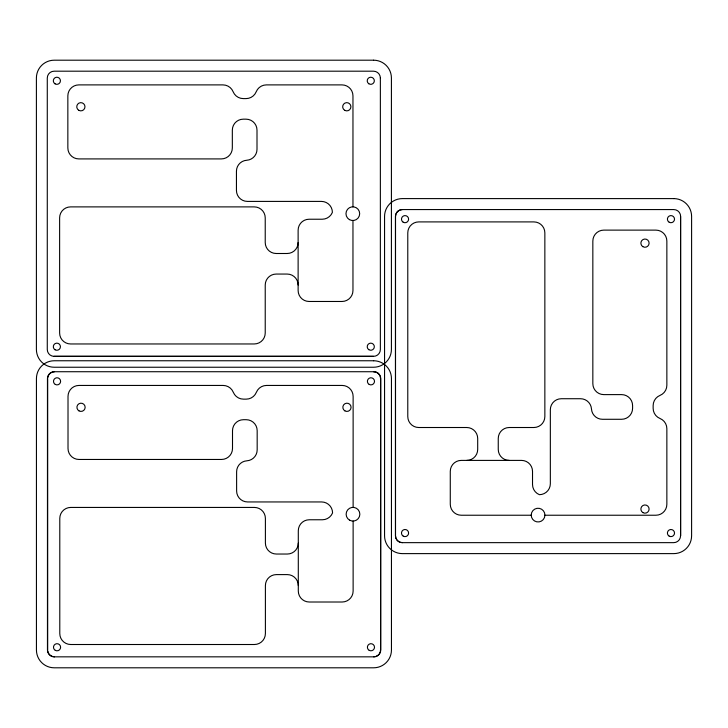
<?xml version="1.0" encoding="UTF-8"?>
<svg xmlns="http://www.w3.org/2000/svg" width="728" height="728" viewBox="0 0 728 728"><rect width="100%" height="100%" fill="white"/><g stroke="black" fill="none" stroke-linecap="round" stroke-linejoin="round"><path stroke-width="1.09" d="M680.562 216.416L680.562 535.799A6.852 6.852 0 0 1 673.709 542.651L402.302 542.651A6.852 6.852 0 0 1 395.45 535.799L395.45 216.416A6.852 6.852 0 0 1 402.302 209.564L673.782 209.564A6.852 6.852 0 0 1 680.635 216.416L680.635 535.799M54.136 356.301L373.519 356.301M531.222 515.233L461.243 515.233A10.966 10.966 0 0 1 450.277 504.267L450.277 471.371A10.966 10.966 0 0 1 461.243 460.405L521.557 460.405A10.966 10.966 0 0 1 532.523 471.371L532.523 484.511A10.966 10.966 0 0 0 539.375 494.676A10.966 10.966 0 0 0 550.341 483.71L550.341 409.691A10.966 10.966 0 0 1 561.306 398.726L580.544 398.726A10.966 10.966 0 0 1 591.482 409.009A10.966 10.966 0 0 0 602.429 419.283L621.621 419.283A10.966 10.966 0 0 0 632.587 408.317L632.587 405.578A10.966 10.966 0 0 0 621.621 394.612L603.803 394.612A10.966 10.966 0 0 1 592.838 383.647L592.838 241.086A10.966 10.966 0 0 1 603.803 230.121L655.892 230.121A10.966 10.966 0 0 1 666.857 241.086L666.857 385.249A10.966 10.966 0 0 1 659.996 395.413A10.966 10.966 0 0 0 653.143 405.578L653.143 408.317A10.966 10.966 0 0 0 659.996 418.482A10.966 10.966 0 0 1 666.857 428.646L666.857 504.267A10.966 10.966 0 0 1 655.892 515.233L544.926 515.233A6.852 6.852 0 0 1 534.525 520.966A6.852 6.852 0 0 1 534.761 509.1A6.852 6.852 0 0 1 544.926 515.233M380.371 78.042L380.362 349.495A6.852 6.852 0 0 1 373.51 356.347L54.127 356.347A6.852 6.852 0 0 1 47.275 349.495L47.284 78.042A6.852 6.852 0 0 1 54.136 71.189L373.519 71.189A6.852 6.852 0 0 1 380.362 78.096M353.126 507.361L353.126 396.405A10.966 10.966 0 0 0 342.16 385.44L266.539 385.44A10.966 10.966 0 0 0 256.374 392.292A10.966 10.966 0 0 1 246.21 399.144L243.471 399.144A10.966 10.966 0 0 1 233.306 392.292A10.966 10.966 0 0 0 223.141 385.44L78.979 385.44A10.966 10.966 0 0 0 68.013 396.405L68.013 448.494A10.966 10.966 0 0 0 78.979 459.459L221.54 459.459A10.966 10.966 0 0 0 232.505 448.494L232.505 430.667A10.966 10.966 0 0 1 243.471 419.701L246.21 419.701A10.966 10.966 0 0 1 257.175 430.667L257.175 449.859A10.966 10.966 0 0 1 246.892 460.806A10.966 10.966 0 0 0 236.618 471.753L236.618 490.981A10.966 10.966 0 0 0 247.584 501.947L321.603 501.947A10.966 10.966 0 0 1 332.569 512.912A10.966 10.966 0 0 1 322.404 519.765L309.264 519.765A10.966 10.966 0 0 0 298.298 530.73L298.298 591.045A10.966 10.966 0 0 0 309.264 602.01L342.16 602.01A10.966 10.966 0 0 0 353.126 591.045L353.126 521.066M352.962 206.825L352.962 95.859A10.966 10.966 0 0 0 341.996 84.894L266.375 84.894A10.966 10.966 0 0 0 256.211 91.746A10.966 10.966 0 0 1 246.037 98.599L243.298 98.599A10.966 10.966 0 0 1 233.133 91.746A10.966 10.966 0 0 0 222.968 84.894L78.815 84.894A10.966 10.966 0 0 0 67.85 95.859L67.85 147.948A10.966 10.966 0 0 0 78.815 158.913L221.367 158.913A10.966 10.966 0 0 0 232.332 147.948L232.332 130.13A10.966 10.966 0 0 1 243.298 119.164L246.037 119.164A10.966 10.966 0 0 1 257.002 130.13L257.002 149.322A10.966 10.966 0 0 1 246.728 160.26A10.966 10.966 0 0 0 236.445 171.207L236.445 190.445A10.966 10.966 0 0 0 247.411 201.41L321.43 201.41A10.966 10.966 0 0 1 332.396 212.376A10.966 10.966 0 0 1 322.231 219.228L309.091 219.228A10.966 10.966 0 0 0 298.125 230.194L298.125 290.508A10.966 10.966 0 0 0 309.091 301.474L341.996 301.474A10.966 10.966 0 0 0 352.962 290.508L352.962 220.529M47.684 378.578L47.684 649.986M298.298 543.07A10.966 10.966 0 0 1 287.332 554.035L276.367 554.035A10.966 10.966 0 0 1 265.401 543.07L265.401 518.4A10.966 10.966 0 0 0 254.436 507.434L70.752 507.434A10.966 10.966 0 0 0 59.787 518.4L59.787 633.542A10.966 10.966 0 0 0 70.752 644.508L254.436 644.508A10.966 10.966 0 0 0 265.401 633.542L265.401 585.567A10.966 10.966 0 0 1 276.367 574.601L287.332 574.601A10.966 10.966 0 0 1 298.298 585.567M373.692 656.838A6.852 6.852 0 0 0 380.544 649.986L380.544 378.578A6.852 6.852 0 0 0 373.692 371.726M402.375 542.651A6.852 6.852 0 0 1 395.522 535.799L395.522 216.416A6.852 6.852 0 0 1 402.375 209.564M47.757 377.559A6.852 6.852 0 0 1 54.536 371.726M54.536 656.838A6.852 6.852 0 0 1 47.757 651.014M509.218 460.405A10.966 10.966 0 0 1 498.252 449.44L498.252 438.474A10.966 10.966 0 0 1 509.218 427.509L533.888 427.509A10.966 10.966 0 0 0 544.853 416.543L544.853 232.869A10.966 10.966 0 0 0 533.888 221.904L418.746 221.904A10.966 10.966 0 0 0 407.78 232.869L407.78 416.543A10.966 10.966 0 0 0 418.746 427.509L466.73 427.509A10.966 10.966 0 0 1 477.695 438.474L477.695 449.44A10.966 10.966 0 0 1 466.73 460.405M298.125 242.533A10.966 10.966 0 0 1 287.16 253.499L276.194 253.499A10.966 10.966 0 0 1 265.229 242.533L265.229 217.854A10.966 10.966 0 0 0 254.263 206.888L70.589 206.888A10.966 10.966 0 0 0 59.623 217.854L59.623 332.996A10.966 10.966 0 0 0 70.589 343.962L254.263 343.962A10.966 10.966 0 0 0 265.229 332.996L265.229 285.021A10.966 10.966 0 0 1 276.194 274.056L287.16 274.056A10.966 10.966 0 0 1 298.125 285.021M373.601 60.197L54.218 60.197A17.818 17.818 0 0 0 36.4 78.014L36.4 349.422A17.818 17.818 0 0 0 54.218 367.24L373.601 367.24A17.818 17.818 0 0 0 391.418 349.422L391.418 78.014A17.818 17.818 0 0 0 373.601 60.197M673.782 198.598L402.375 198.598A17.818 17.818 0 0 0 384.557 216.416L384.557 535.799A17.818 17.818 0 0 0 402.375 553.617L673.782 553.617A17.818 17.818 0 0 0 691.6 535.799L691.6 216.416A17.818 17.818 0 0 0 673.782 198.598M373.637 360.76L54.254 360.76A17.818 17.818 0 0 0 36.436 378.578L36.436 649.986A17.818 17.818 0 0 0 54.254 667.804L373.637 667.804A17.818 17.818 0 0 0 391.455 649.986L391.455 378.578A17.818 17.818 0 0 0 373.637 360.76M373.919 371.726L54.309 371.726A6.852 6.852 0 0 0 47.456 378.578L47.456 649.986A6.852 6.852 0 0 0 54.309 656.838L373.919 656.838A6.852 6.852 0 0 0 380.771 649.986L380.771 378.578A6.852 6.852 0 0 0 373.919 371.726M349.567 520.156A6.852 6.852 0 0 0 359.841 514.214A6.852 6.852 0 0 0 349.567 508.28A6.852 6.852 0 0 0 349.567 520.156M78.979 410.865A4.113 4.113 0 0 0 85.149 407.298A4.113 4.113 0 0 0 78.979 403.74A4.113 4.113 0 0 0 78.979 410.865M344.899 410.865A4.113 4.113 0 0 0 351.069 407.298A4.113 4.113 0 0 0 344.899 403.74A4.113 4.113 0 0 0 344.899 410.865M55.264 650.332A3.567 3.567 0 0 0 60.615 647.247A3.567 3.567 0 0 0 55.264 644.162A3.567 3.567 0 0 0 55.264 650.332M369.169 384.411A3.567 3.567 0 0 0 374.511 381.326A3.567 3.567 0 0 0 369.169 378.241A3.567 3.567 0 0 0 369.169 384.411M55.264 384.411A3.567 3.567 0 0 0 60.615 381.326A3.567 3.567 0 0 0 55.264 378.241A3.567 3.567 0 0 0 55.264 384.411M369.169 650.332A3.567 3.567 0 0 0 374.511 647.247A3.567 3.567 0 0 0 369.169 644.162A3.567 3.567 0 0 0 369.169 650.332M642.806 246.628A4.113 4.113 0 0 0 649.103 243.298A4.113 4.113 0 0 0 643.061 239.512A4.113 4.113 0 0 0 642.806 246.628M642.933 512.63A4.113 4.113 0 0 0 649.103 509.072A4.113 4.113 0 0 0 642.933 505.505A4.113 4.113 0 0 0 642.933 512.63M403.148 222.177A3.567 3.567 0 0 0 408.608 219.292A3.567 3.567 0 0 0 403.376 216.007A3.567 3.567 0 0 0 403.148 222.177M669.187 536.145A3.567 3.567 0 0 0 674.528 533.06A3.567 3.567 0 0 0 669.187 529.966A3.567 3.567 0 0 0 669.187 536.145M669.187 222.24A3.567 3.567 0 0 0 674.528 219.155A3.567 3.567 0 0 0 669.187 216.07A3.567 3.567 0 0 0 669.187 222.24M403.257 536.145A3.567 3.567 0 0 0 408.608 533.06A3.567 3.567 0 0 0 403.257 529.966A3.567 3.567 0 0 0 403.257 536.145M349.394 219.61A6.852 6.852 0 0 0 359.678 213.677A6.852 6.852 0 0 0 349.394 207.744A6.852 6.852 0 0 0 349.394 219.61M78.815 110.319A4.113 4.113 0 0 0 84.976 106.761A4.113 4.113 0 0 0 78.815 103.194A4.113 4.113 0 0 0 78.815 110.319M344.735 110.319A4.113 4.113 0 0 0 350.905 106.761A4.113 4.113 0 0 0 344.735 103.194A4.113 4.113 0 0 0 344.735 110.319M55.1 349.795A3.567 3.567 0 0 0 60.442 346.701A3.567 3.567 0 0 0 55.1 343.616A3.567 3.567 0 0 0 55.1 349.795M368.778 83.729A3.567 3.567 0 0 0 374.329 81.045A3.567 3.567 0 0 0 369.223 77.578A3.567 3.567 0 0 0 368.778 83.729M55.1 83.866A3.567 3.567 0 0 0 60.442 80.781A3.567 3.567 0 0 0 55.1 77.696A3.567 3.567 0 0 0 55.1 83.866M368.778 349.649A3.567 3.567 0 0 0 374.329 346.965A3.567 3.567 0 0 0 369.223 343.498A3.567 3.567 0 0 0 368.778 349.649"/></g></svg>
